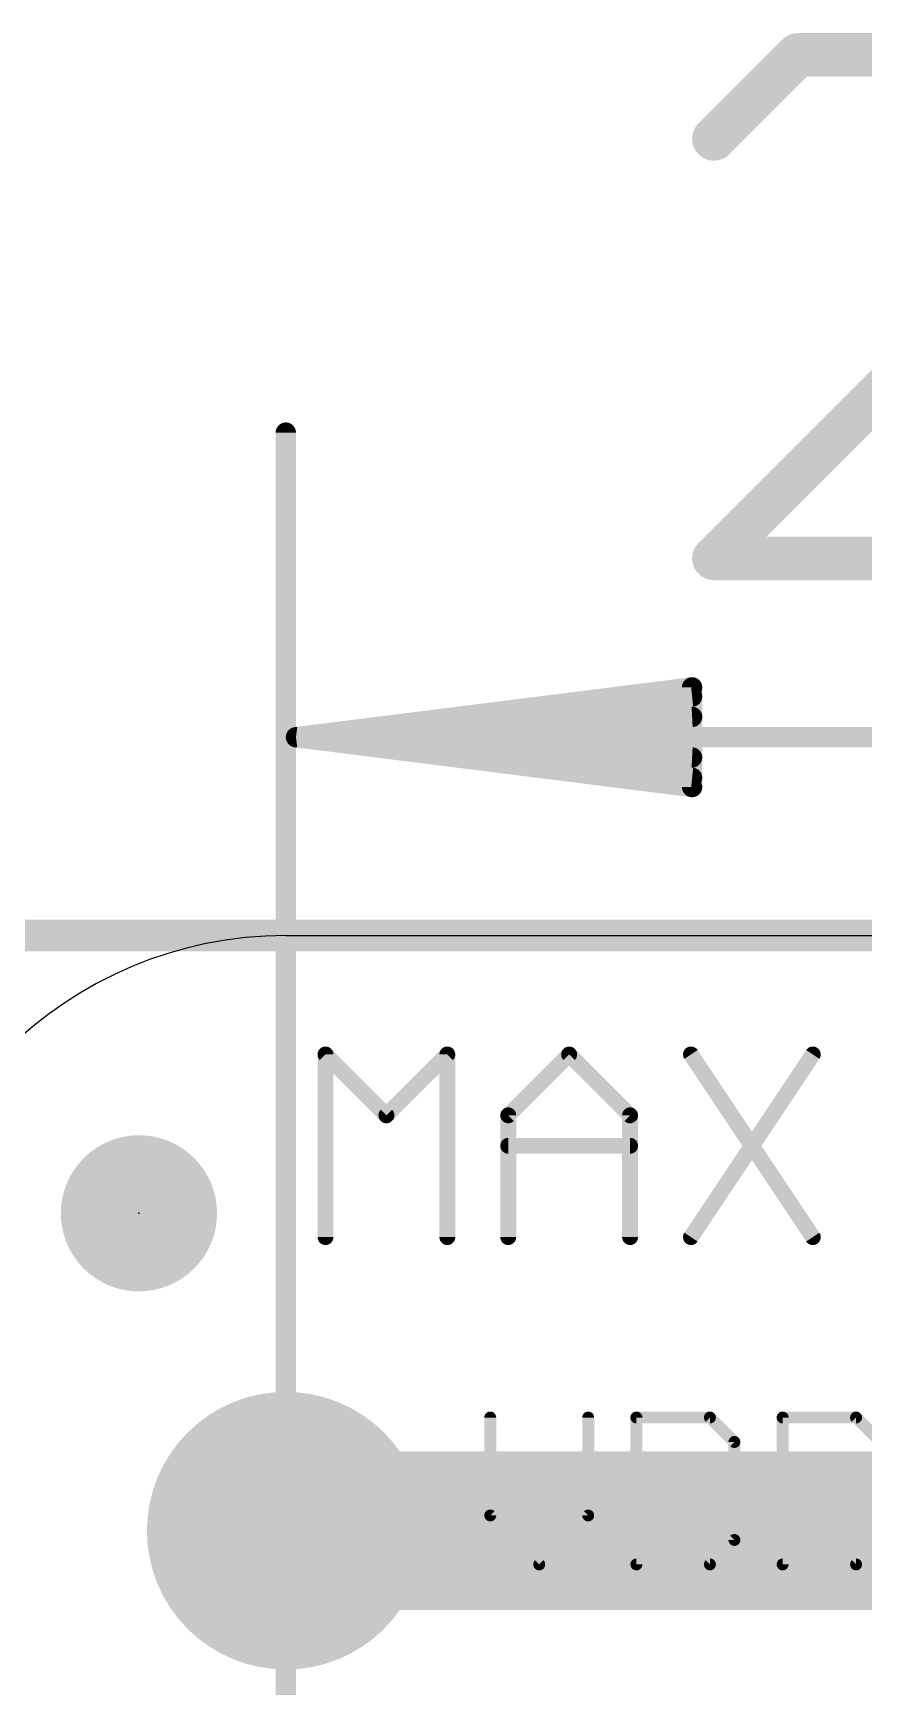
# Model space of a CAD drawing. Extents: x -5.3 to 37.4, y -14.2 to 33.7.
# Drawn here: x 0.92 to 6.24, y 23.13 to 33.72 of the extents above; entities that cross this region are included whole.
import ezdxf

# ---------------------------------------------------------------- set-up
doc = ezdxf.new("R2010")
doc.units = 0
for name, color, linetype in [('1', 12, 'CONTINUOUS'), ('16', 132, 'CONTINUOUS'), ('17', 110, 'CONTINUOUS'), ('20', 53, 'CONTINUOUS'), ('21', 40, 'CONTINUOUS'), ('23', 53, 'CONTINUOUS'), ('47', 253, 'CONTINUOUS')]:
    doc.layers.add(name, color=color, linetype=linetype)

# ---------------------------------------------------------------- blocks, each defined once
blk = doc.blocks.new('PIE')
at = {"const_width": 0.5}
blk.add_lwpolyline([(0, -0.25, 1), (0, 0.25, 1), (0, -0.25)], format="xyb", dxfattribs=at)
blk = doc.blocks.new('ROUNDP')
at = {"const_width": 0.5}
blk.add_lwpolyline([(0, -0.25, 1), (0, 0.25, 1), (0, -0.25)], format="xyb", dxfattribs=at)

msp = doc.modelspace()

# ---------------------------------------------------------------- linework, layer by layer
at = {"layer": '1', "const_width": 1.016}
msp.add_lwpolyline([(2.54, 24.13), (7.874, 24.13)], dxfattribs=at)
at = {"layer": '1', "const_width": 0.508}
msp.add_lwpolyline([(2.54, 24.384, 1), (2.54, 23.876)], format="xyb", dxfattribs=at)
at = {"layer": '16', "const_width": 0.2032}
msp.add_lwpolyline([(0, 27.94), (24.13, 27.94)], dxfattribs=at)
at = {"layer": '20'}
msp.add_line((2.54, 27.94), (21.59, 27.94), dxfattribs=at)
msp.add_arc((2.54, 25.4), 2.54, 90, 180, dxfattribs=at)
at = {"layer": '21'}
for points, const_width in [([(2.812, 27.197, 1), (2.776, 27.161)], 0.0508), ([(2.8194, 27.179, 1), (2.7686, 27.179)], 0.0508), ([(3.599, 27.179, 1), (3.5482, 27.179)], 0.0508), ([(3.5916, 27.161, 1), (3.5556, 27.197)], 0.0508), ([(4.3712, 27.197, 1), (4.3352, 27.161)], 0.0508), ([(4.3712, 27.161, 1), (4.3352, 27.197)], 0.0508), ([(5.1539, 27.1931, 1), (5.1117, 27.1649)], 0.0508), ([(5.9335, 27.1649, 1), (5.8913, 27.1931)], 0.0508), ([(3.1658, 26.8072, 1), (3.2018, 26.7712)], 0.0508), ([(3.1658, 26.7712, 1), (3.2018, 26.8072)], 0.0508), ([(3.9454, 26.8072, 1), (3.9814, 26.7712)], 0.0508), ([(3.9888, 26.7892, 1), (3.938, 26.7892)], 0.0508), ([(4.7684, 26.7892, 1), (4.7176, 26.7892)], 0.0508), ([(4.725, 26.7712, 1), (4.761, 26.8072)], 0.0508), ([(3.9634, 26.6197, 1), (3.9634, 26.5689)], 0.0508), ([(4.743, 26.5689, 1), (4.743, 26.6197)], 0.0508), ([(5.1117, 26.0237, 1), (5.1539, 25.9955)], 0.0508), ([(5.8913, 25.9955, 1), (5.9335, 26.0237)], 0.0508), ([(2.7686, 26.0096, 1), (2.8194, 26.0096)], 0.0508), ([(3.5482, 26.0096, 1), (3.599, 26.0096)], 0.0508), ([(3.938, 26.0096, 1), (3.9888, 26.0096)], 0.0508), ([(4.7176, 26.0096, 1), (4.7684, 26.0096)], 0.0508), ([(3.8672, 24.8547, 1), (3.8291, 24.8547)], 0.0381), ([(4.4942, 24.8547, 1), (4.4561, 24.8547)], 0.0381), ([(4.8027, 24.8547, 1), (4.7646, 24.8547)], 0.0381), ([(4.7836, 24.8738, 1), (4.7836, 24.8357)], 0.0381), ([(5.2674, 24.8682, 1), (5.2404, 24.8412)], 0.0381), ([(5.2539, 24.8357, 1), (5.2539, 24.8738)], 0.0381), ([(5.7382, 24.8547, 1), (5.7001, 24.8547)], 0.0381), ([(5.7191, 24.8738, 1), (5.7191, 24.8357)], 0.0381), ([(6.2029, 24.8682, 1), (6.176, 24.8412)], 0.0381), ([(6.1894, 24.8357, 1), (6.1894, 24.8738)], 0.0381), ([(5.4297, 24.6979, 1), (5.3916, 24.6979)], 0.0381), ([(5.3972, 24.6845, 1), (5.4242, 24.7114)], 0.0381), ([(3.8616, 24.2411, 1), (3.8346, 24.2142)], 0.0381), ([(3.8291, 24.2276, 1), (3.8672, 24.2276)], 0.0381), ([(4.4561, 24.2276, 1), (4.4942, 24.2276)], 0.0381), ([(4.4886, 24.2142, 1), (4.4617, 24.2411)], 0.0381), ([(5.3916, 24.0709, 1), (5.4297, 24.0709)], 0.0381), ([(5.4242, 24.0574, 1), (5.3972, 24.0843)], 0.0381), ([(4.1482, 23.9276, 1), (4.1751, 23.9006)], 0.0381), ([(4.1482, 23.9006, 1), (4.1751, 23.9276)], 0.0381), ([(4.7836, 23.9332, 1), (4.7836, 23.8951)], 0.0381), ([(4.7646, 23.9141, 1), (4.8027, 23.9141)], 0.0381), ([(5.2404, 23.9276, 1), (5.2674, 23.9006)], 0.0381), ([(5.2539, 23.8951, 1), (5.2539, 23.9332)], 0.0381), ([(5.7191, 23.9332, 1), (5.7191, 23.8951)], 0.0381), ([(5.7001, 23.9141, 1), (5.7382, 23.9141)], 0.0381), ([(6.176, 23.9276, 1), (6.2029, 23.9006)], 0.0381), ([(6.1894, 23.8951, 1), (6.1894, 23.9332)], 0.0381)]:
    msp.add_lwpolyline(points, format="xyb", dxfattribs=dict(at, const_width=const_width))
for points, const_width in [([(2.794, 26.0096), (2.794, 27.179)], 0.1016), ([(2.794, 27.179), (3.1838, 26.7892)], 0.1016), ([(3.1838, 26.7892), (3.5736, 27.179)], 0.1016), ([(3.5736, 27.179), (3.5736, 26.0096)], 0.1016), ([(3.9634, 26.7892), (4.3532, 27.179)], 0.1016), ([(4.3532, 27.179), (4.743, 26.7892)], 0.1016), ([(5.1328, 27.179), (5.9124, 26.0096)], 0.1016), ([(5.9124, 27.179), (5.1328, 26.0096)], 0.1016), ([(3.9634, 26.0096), (3.9634, 26.7892)], 0.1016), ([(4.743, 26.7892), (4.743, 26.0096)], 0.1016), ([(3.9634, 26.5943), (4.743, 26.5943)], 0.1016), ([(3.8481, 24.8547), (3.8481, 24.2276)], 0.0762), ([(4.4752, 24.2276), (4.4752, 24.8547)], 0.0762), ([(4.7836, 24.8547), (4.7836, 23.9141)], 0.0762), ([(5.2539, 24.8547), (4.7836, 24.8547)], 0.0762), ([(5.4107, 24.6979), (5.2539, 24.8547)], 0.0762), ([(5.7191, 24.8547), (5.7191, 23.9141)], 0.0762), ([(6.1894, 24.8547), (5.7191, 24.8547)], 0.0762), ([(6.3462, 24.6979), (6.1894, 24.8547)], 0.0762), ([(5.4107, 24.0709), (5.4107, 24.6979)], 0.0762), ([(3.8481, 24.2276), (4.1616, 23.9141)], 0.0762), ([(4.1616, 23.9141), (4.4752, 24.2276)], 0.0762), ([(5.2539, 23.9141), (5.4107, 24.0709)], 0.0762), ([(6.1894, 23.9141), (6.3462, 24.0709)], 0.0762), ([(4.7836, 23.9141), (5.2539, 23.9141)], 0.0762), ([(5.7191, 23.9141), (6.1894, 23.9141)], 0.0762)]:
    msp.add_lwpolyline(points, dxfattribs=dict(at, const_width=const_width))
at = {"layer": '23'}
msp.add_point((1.6002, 26.162), dxfattribs=at)
at = {"layer": '47'}
for points, const_width in [([(5.8169, 33.5781), (5.2797, 33.0408)], 0.2794), ([(6.8914, 33.5781), (5.8169, 33.5781)], 0.2794), ([(5.2797, 30.3547), (7.4286, 32.5036)], 0.2794), ([(2.54, 13.97), (2.54, 31.16)], 0.13), ([(7.4286, 30.3547), (5.2797, 30.3547)], 0.2794), ([(2.605, 29.21), (5.14, 29.5292)], 0.13), ([(5.14, 29.5292), (5.14, 28.8908)], 0.13), ([(2.605, 29.21), (5.14, 29.47)], 0.13), ([(2.605, 29.21), (5.14, 29.34)], 0.13), ([(2.605, 29.21), (14.8871, 29.21)], 0.13), ([(5.14, 28.8908), (2.605, 29.21)], 0.13), ([(5.14, 29.08), (2.605, 29.21)], 0.13), ([(5.14, 28.95), (2.605, 29.21)], 0.13)]:
    msp.add_lwpolyline(points, dxfattribs=dict(at, const_width=const_width))
for points, const_width in [([(5.8169, 33.6479, 1), (5.8169, 33.5082)], 0.1397), ([(5.8663, 33.5287, 1), (5.7675, 33.6274)], 0.1397), ([(5.2303, 33.0902, 1), (5.3291, 32.9914)], 0.1397), ([(2.5725, 31.16, 1), (2.5075, 31.16)], 0.065), ([(5.2797, 30.4245, 1), (5.2797, 30.2849)], 0.1397), ([(5.2303, 30.4041, 1), (5.3291, 30.3053)], 0.1397), ([(5.1725, 29.5292, 1), (5.1075, 29.5292)], 0.065), ([(5.1441, 29.497, 1), (5.1359, 29.5615)], 0.065), ([(5.1433, 29.4377, 1), (5.1367, 29.5023)], 0.065), ([(5.1417, 29.3075, 1), (5.1383, 29.3725)], 0.065), ([(2.605, 29.2425, 1), (2.605, 29.1775)], 0.065), ([(2.6091, 29.2422, 1), (2.6009, 29.1778)], 0.065), ([(2.6033, 29.2425, 1), (2.6067, 29.1775)], 0.065), ([(2.6067, 29.2425, 1), (2.6033, 29.1775)], 0.065), ([(2.6083, 29.2423, 1), (2.6017, 29.1777)], 0.065), ([(2.6017, 29.2423, 1), (2.6083, 29.1777)], 0.065), ([(2.6009, 29.2422, 1), (2.6091, 29.1778)], 0.065), ([(5.1383, 29.0475, 1), (5.1417, 29.1125)], 0.065), ([(5.1367, 28.9177, 1), (5.1433, 28.9823)], 0.065), ([(5.1075, 28.8908, 1), (5.1725, 28.8908)], 0.065), ([(5.1359, 28.8585, 1), (5.1441, 28.923)], 0.065)]:
    msp.add_lwpolyline(points, format="xyb", dxfattribs=dict(at, const_width=const_width))

# ---------------------------------------------------------------- block references
at = {"layer": '1'}
msp.add_blockref('PIE', (1.6002, 26.162), dxfattribs=at)
at = {"layer": '17', "xscale": 1.778, "yscale": 1.778, "rotation": 180}
msp.add_blockref('ROUNDP', (2.54, 24.13), dxfattribs=at)
msp.add_blockref('ROUNDP', (2.54, 24.13), dxfattribs=at)

doc.saveas('drawing.dxf')
